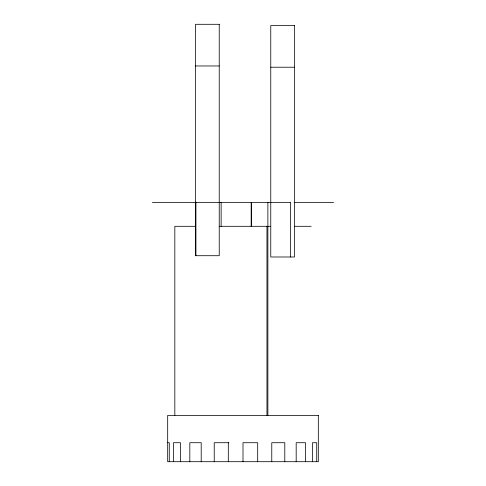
<?xml version="1.0" encoding="UTF-8"?>
<svg xmlns="http://www.w3.org/2000/svg" width="486" height="486" viewBox="0 0 486 486"><rect width="100%" height="100%" fill="white"/><g stroke="black" fill="none" stroke-linecap="round" stroke-linejoin="round"><path stroke-width="0.73" d="M195.506 65.968L219.235 65.968M270.763 67.226L294.492 67.226M152.41 202.389L290.61 202.389L290.61 256.985M294.17 202.389L333.59 202.389M195.506 226.306L174.826 226.306L174.826 415.427M219.235 226.306L270.763 226.306M294.492 226.306L311.174 226.306M167.682 442.716L169.274 442.716L169.274 461.7M228.888 442.716L214.229 442.716L214.229 461.7M195.506 202.055L195.919 202.389L195.919 255.709M316.726 461.7L316.726 442.716L312.522 442.716L312.522 461.7M305.518 461.7L305.518 442.716L296.181 442.716L296.181 461.7M284.796 461.7L284.796 442.716L271.771 442.716L271.771 461.7M267.877 202.389L267.877 415.427M266.954 226.306L266.954 415.427M257.689 461.7L257.689 442.716L243 442.716L243 461.7M251.329 202.389L251.329 226.306M251.207 202.389L251.207 226.306M228.311 442.716L228.311 461.7M221.136 202.389L221.136 226.306M201.204 461.7L201.204 442.716L189.819 442.716L189.819 461.7M180.482 461.7L180.482 442.716L173.478 442.716L173.478 461.7M219.235 24.3L195.506 24.3L195.506 255.709L219.235 255.709L219.235 24.3M294.492 25.576L270.763 25.576L270.763 256.985L294.492 256.985L294.492 25.576M318.318 415.427L167.682 415.427L167.682 461.7L318.318 461.7L318.318 415.427"/></g></svg>
